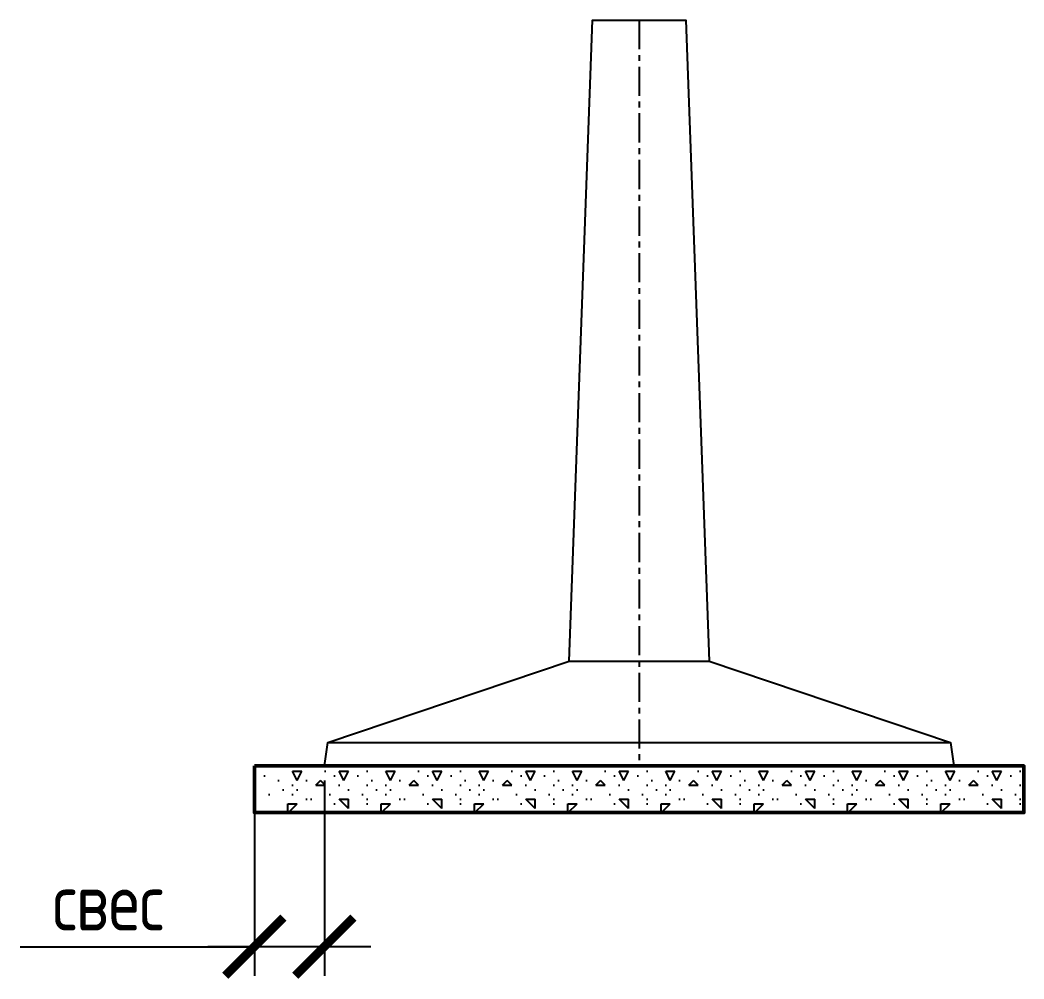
# Model space of a CAD drawing. Header units: millimetres. Extents: x 13371 to 72491, y -203173 to 48018.
# Drawn here: x 17712 to 22017, y -93451 to -89338 of the extents above; entities that cross this region are included whole.
import ezdxf

# ---------------------------------------------------------------- set-up
doc = ezdxf.new("R2010")
doc.units = ezdxf.units.MM
doc.linetypes.add('осевая', pattern=[2, 1.25, -0.25, 0.25, -0.25])
for name, color, linetype, lineweight in [('Осевая', 7, 'осевая', 25), ('Основная', 7, 'Continuous', 50), ('Тонкая', 7, 'Continuous', 25)]:
    doc.layers.add(name, color=color, linetype=linetype, lineweight=lineweight)
doc.styles.add('ГОСТ 2.304', font='CS_Gost2304.shx')
doc.dimstyles.new('СПДС', dxfattribs={"dimscale": 100, "dimtxt": 2.5, "dimasz": 2.5, "dimexe": 1.25, "dimexo": 0.625, "dimtad": 1, "dimdec": 0, "dimtxsty": 'ГОСТ 2.304', "dimblk": 'ARCHTICK', "dimblk1": 'ARCHTICK', "dimblk2": 'ARCHTICK', "dimcen": 2.5, "dimdle": 2, "dimadec": 0, "dimazin": 2, "dimtfac": 0.75, "dimtdec": 4, "dimtmove": 1, "dimatfit": 3, "dimfxl": 1, "dimtolj": 1, "dimarcsym": 1})

# ---------------------------------------------------------------- blocks, each defined once
blk = doc.blocks.new('_ArchTick')
at = {"color": 0, "linetype": 'ByBlock', "const_width": 0.15}
blk.add_lwpolyline([(-0.5, -0.5), (0.5, 0.5)], dxfattribs=at)
blk = doc.blocks.new('*D29')
at = {"color": 0, "lineweight": -2, "ltscale": 100, "transparency": 16777216}
for p, q in [((18716.6, -92600.3), (18716.6, -93438.1)), ((19016.6, -92600.3), (19016.6, -93438.1)), ((17711.8, -93313.1), (18716.6, -93313.1)), ((19216.6, -93313.1), (18516.6, -93313.1))]:
    blk.add_line(p, q, dxfattribs=at)
at = {"layer": 'Defpoints', "color": 0, "ltscale": 100, "transparency": 16777216}
for p in [(18716.6, -92537.8), (19016.6, -92537.8), (18716.6, -93313.1)]:
    blk.add_point(p, dxfattribs=at)
at = {"color": 0, "lineweight": -2, "ltscale": 100, "transparency": 16777216, "xscale": 250, "yscale": 250, "zscale": 250, "rotation": 180}
blk.add_blockref('_ArchTick', (18716.6, -93313.1), dxfattribs=at)
at = {"color": 0, "lineweight": -2, "ltscale": 100, "transparency": 16777216, "xscale": 250, "yscale": 250, "zscale": 250}
blk.add_blockref('_ArchTick', (19016.6, -93313.1), dxfattribs=at)
at = {"color": 0, "ltscale": 100, "transparency": 16777216, "insert": (18087.5, -93118.5), "char_height": 250, "attachment_point": 5, "style": 'ГОСТ 2.304'}
blk.add_mtext('\\A1;свес', dxfattribs=at)

msp = doc.modelspace()

# ---------------------------------------------------------------- hatches: boundary and pattern name
at = {"ltscale": 100}
h = msp.add_hatch(dxfattribs=at)
h.set_pattern_fill('БЕТОННАЯ ПОДГОТОВКА', color=256, scale=400, pattern_type=2)
h.set_pattern_definition([(45, (60, 60), (4e-14, 400), [56.56, -113.12, 28.28, -169.72, 56.56, -141.4454]), (135, (320, 80), (-400, 4e-14), [56.56, -84.84, 28.28, -141.44, 56.56, -198.0054]), (63.43495, (0, 0), (2e-08, 400), [44.72, -178.88, 44.72, -178.8936]), (116.56505, (0, 0), (-2e-07, 400), [44.72, -178.88, 44.72, -178.8936]), (0, (0, 40), (0, 400), [20, -160, 40, -160, 20]), (0, (0, 100), (0, 400), [-60, 40, -160, 0, -140, 0]), (0, (0, 120), (0, 400), [-160, 0, -120, 40, -80, 0]), (0, (0, 180), (0, 400), [-80, 0, -100, 40, -180, 0]), (0, (0, 240), (0, 400), [-80, 40, -160, 40, -80, 0]), (0, (0, 340), (0, 400), [-60, 40, -80, 0, -220, 0]), (0, (0, 360), (0, 400), [-80, 0, -240, 40, -40, 0]), (90, (20, 80), (-400, 2e-14), [-120, 0, -120, 0, -160, 0]), (90, (60, 0), (-400, 2e-14), [-60, 40, -160, 0, -140, 0]), (90, (100, 0), (-400, 2e-14), [-160, 0, -140, 40, -60, 0]), (90, (320, 0), (-400, 2e-14), [-80, 40, -200, 40, -40, 0]), (90, (40, 40), (-400, 2e-14), [-120, 0, -140, 0, -140, 0]), (90, (80, 40), (-400, 2e-14), [-100, 0, -220, 0, -80, 0]), (90, (120, 60), (-400, 2e-14), [-200, 0, -60, 0, -140, 0]), (90, (140, 20), (-400, 2e-14), [-180, 0, -80, 0, -100, 0]), (90, (180, 80), (-400, 2e-14), [-160, 0, -60, 0, -160, 0]), (90, (200, 100), (-400, 2e-14), [-180, 0, -80, 0, -140, 0]), (90, (220, 0), (-400, 2e-14), [-240, 0, -100, 0, -60, 0]), (90, (240, 60), (-400, 2e-14), [-80, 0, -160, 0, -160, 0]), (90, (260, 40), (-400, 2e-14), [-180, 0, -100, 0, -120, 0]), (90, (280, 20), (-400, 2e-14), [-160, 0, -120, 0, -120, 0]), (90, (320, 40), (-400, 2e-14), [-120, 0, -120, 0, -160, 0]), (90, (360, 60), (-400, 2e-14), [-160, 0, -80, 0, -160, 0]), (90, (380, 80), (-400, 2e-14), [-60, 0, -240, 0, -100, 0])])
h.paths.add_polyline_path([(22016.6, -92537.8), (21716.6, -92537.8), (19016.6, -92537.8), (18716.6, -92537.8), (18716.6, -92737.8), (20375.5, -92737.8), (22016.6, -92737.8)])

# ---------------------------------------------------------------- linework, layer by layer
for p, q in [((20166.6, -89337.8), (20566.6, -89337.8)), ((20066.6, -92087.8), (20666.6, -92087.8)), ((19031.6, -92437.8), (21701.6, -92437.8))]:
    msp.add_line(p, q, dxfattribs=at)
msp.add_lwpolyline([(19016.6, -92537.8), (19031.6, -92437.8), (20066.6, -92087.8), (20166.6, -89337.8), (20566.6, -89337.8), (20666.6, -92087.8), (21701.6, -92437.8), (21716.6, -92537.8)], dxfattribs=at)
at = {"layer": 'Осевая', "ltscale": 100}
msp.add_line((20366.6, -89337.8), (20366.6, -92537.8), dxfattribs=at)
at = {"layer": 'Основная', "ltscale": 100}
msp.add_lwpolyline([(18716.6, -92537.8), (22016.6, -92537.8), (22016.6, -92737.8), (18716.6, -92737.8)], close=True, dxfattribs=at)
at = {"layer": 'Тонкая', "ltscale": 100}
msp.add_line((19016.6, -92537.8), (21716.6, -92537.8), dxfattribs=at)

# ---------------------------------------------------------------- dimensions: what is measured, and where the dimension line sits
at = {"ltscale": 100}
dim = msp.add_linear_dim(base=(18716.6, -93313.1), p1=(19016.6, -92537.8), p2=(18716.6, -92537.8), text='свес', dimstyle='СПДС', override={"dimlfac": 1, "dimtxsty": 'ГОСТ 2.304', "dimblk1": 'ArchTick', "dimblk2": 'ArchTick', "dimsah": 1, "dimtolj": 1}, dxfattribs=at)
dim.commit()
dim.dimension.update_dxf_attribs({"geometry": '*D29', "text_midpoint": (18087.5, -93335.6), "dimtype": 160})

doc.saveas('drawing.dxf')
